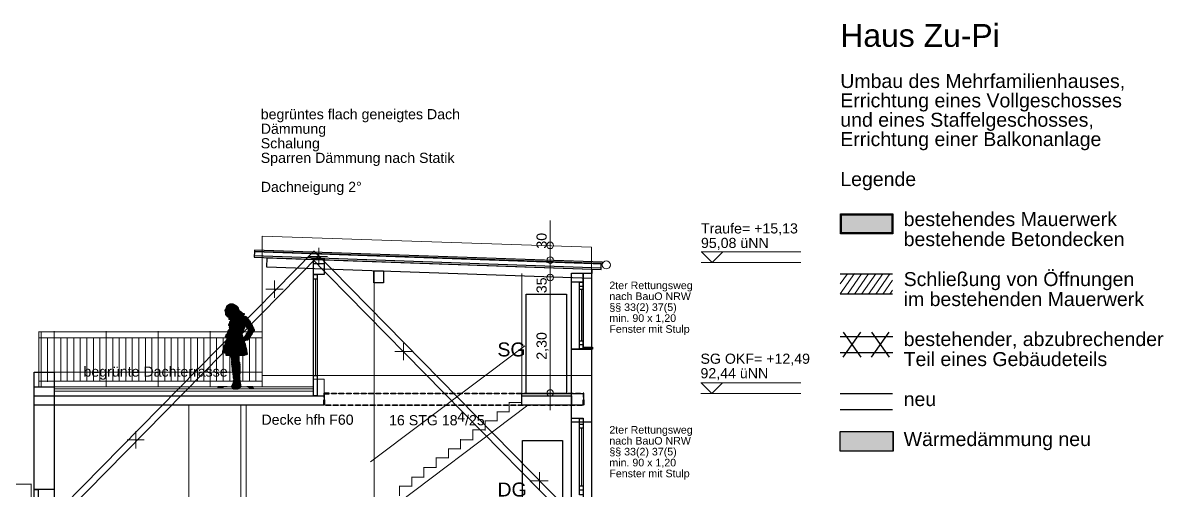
# Model space of a CAD drawing. Header units: millimetres. Extents: x 7 to 41668, y 3977 to 28530.
# Drawn here: x 18826 to 41668, y 19163 to 28530 of the extents above; entities that cross this region are included whole.
import ezdxf

# ---------------------------------------------------------------- set-up
doc = ezdxf.new("R2010")
doc.units = ezdxf.units.MM
doc.header["$LTSCALE"] = 50
for name, color, linetype in [('00_Wand_Bestand', 7, 'Continuous'), ('05_Linien_stark', 7, 'Continuous'), ('06_Linien_fein', 3, 'Continuous'), ('07_Bemassung', 6, 'Continuous'), ('10_Text', 7, 'Continuous'), ('12_Plankopf', 140, 'Continuous')]:
    doc.layers.add(name, color=color, linetype=linetype)
doc.styles.add('PLAN', font='arial.ttf')

msp = doc.modelspace()

# ---------------------------------------------------------------- hatches: boundary and pattern name
at = {"layer": '00_Wand_Bestand'}
for points in [[(22914, 22856), (23109, 22856), (23109, 22850), (22914, 22850)], [(22914, 22850), (23115, 22850), (23115, 22845), (22914, 22845)], [(22914, 22845), (23120, 22845), (23120, 22839), (22914, 22839)], [(22925, 22862), (23098, 22862), (23098, 22856), (22925, 22856)], [(22931, 22867), (23093, 22867), (23093, 22862), (22931, 22862)], [(22936, 22873), (23081, 22873), (23081, 22867), (22936, 22867)], [(22942, 22878), (23076, 22878), (23076, 22873), (22942, 22873)], [(22953, 22884), (23059, 22884), (23059, 22878), (22953, 22878)], [(22959, 22890), (23053, 22890), (23053, 22884), (22959, 22884)], [(22970, 22895), (23042, 22895), (23042, 22889), (22970, 22889)], [(22880, 22772), (23154, 22772), (23154, 22766), (22880, 22766)], [(22880, 22766), (23160, 22766), (23160, 22761), (22880, 22761)], [(22886, 22789), (23148, 22789), (23148, 22783), (22886, 22783)], [(22886, 22783), (23148, 22783), (23148, 22778), (22886, 22778)], [(22886, 22778), (23154, 22778), (23154, 22772), (22886, 22772)], [(22886, 22761), (23165, 22761), (23165, 22755), (22886, 22755)], [(22886, 22755), (23171, 22755), (23171, 22750), (22886, 22750)], [(22886, 22750), (23182, 22750), (23182, 22744), (22886, 22744)], [(22886, 22744), (23193, 22744), (23193, 22739), (22886, 22739)], [(22886, 22739), (23199, 22739), (23199, 22733), (22886, 22733)], [(22892, 22800), (23143, 22800), (23143, 22794), (22892, 22794)], [(22892, 22794), (23143, 22794), (23143, 22789), (22892, 22789)], [(22892, 22733), (23204, 22733), (23204, 22727), (22892, 22727)], [(22892, 22727), (23210, 22727), (23210, 22722), (22892, 22722)], [(22892, 22722), (23215, 22722), (23215, 22716), (22892, 22716)], [(22892, 22716), (23221, 22716), (23221, 22711), (22892, 22711)], [(22892, 22711), (23226, 22711), (23226, 22705), (22892, 22705)], [(22892, 22699), (23260, 22699), (23260, 22694), (22892, 22694)], [(22892, 22694), (23260, 22694), (23260, 22688), (22892, 22688)], [(22892, 22688), (23260, 22688), (23260, 22683), (22892, 22683)], [(22892, 22683), (23254, 22683), (23254, 22677), (22892, 22677)], [(22897, 22806), (23137, 22806), (23137, 22800), (22897, 22800)], [(22897, 22677), (23232, 22677), (23232, 22671), (22897, 22671)], [(22903, 22817), (23137, 22817), (23137, 22811), (22903, 22811)], [(22903, 22811), (23137, 22811), (23137, 22806), (22903, 22806)], [(22903, 22671), (23221, 22671), (23221, 22666), (22903, 22666)], [(22903, 22666), (23226, 22666), (23226, 22660), (22903, 22660)], [(22908, 22834), (23126, 22834), (23126, 22828), (22908, 22828)], [(22908, 22828), (23132, 22828), (23132, 22822), (22908, 22822)], [(22908, 22822), (23132, 22822), (23132, 22817), (22908, 22817)], [(22908, 22660), (23243, 22660), (23243, 22655), (22908, 22655)], [(22914, 22839), (23126, 22839), (23126, 22834), (22914, 22834)], [(22914, 22655), (23260, 22655), (23260, 22649), (22914, 22649)], [(22919, 22649), (23282, 22649), (23282, 22643), (22919, 22643)], [(22931, 22643), (23299, 22643), (23299, 22638), (22931, 22638)], [(22936, 22638), (23310, 22638), (23310, 22632), (22936, 22632)], [(22947, 22632), (23316, 22632), (23316, 22627), (22947, 22627)], [(22959, 22627), (23321, 22627), (23321, 22621), (22959, 22621)], [(22964, 22621), (23327, 22621), (23327, 22616), (22964, 22616)], [(22964, 22616), (23333, 22616), (23333, 22610), (22964, 22610)], [(22953, 22599), (23333, 22599), (23333, 22593), (22953, 22593)], [(22953, 22593), (23338, 22593), (23338, 22588), (22953, 22588)], [(22953, 22487), (23411, 22487), (23411, 22481), (22953, 22481)], [(22953, 22481), (23411, 22481), (23411, 22476), (22953, 22476)], [(22953, 22476), (23416, 22476), (23416, 22470), (22953, 22470)], [(22953, 22470), (23422, 22470), (23422, 22465), (22953, 22465)], [(22959, 22604), (23333, 22604), (23333, 22599), (22959, 22599)], [(22959, 22498), (23405, 22498), (23405, 22493), (22959, 22493)], [(22959, 22492), (23405, 22492), (23405, 22487), (22959, 22487)], [(22959, 22465), (23422, 22465), (23422, 22459), (22959, 22459)], [(22964, 22610), (23333, 22610), (23333, 22604), (22964, 22604)], [(22964, 22509), (23394, 22509), (23394, 22504), (22964, 22504)], [(22964, 22504), (23400, 22504), (23400, 22498), (22964, 22498)], [(22964, 22459), (23422, 22459), (23422, 22453), (22964, 22453)], [(22970, 22520), (23388, 22520), (23388, 22515), (22970, 22515)], [(22970, 22515), (23388, 22515), (23388, 22509), (22970, 22509)], [(22975, 22537), (23377, 22537), (23377, 22532), (22975, 22532)], [(22975, 22532), (23383, 22532), (23383, 22526), (22975, 22526)], [(22975, 22526), (23383, 22526), (23383, 22520), (22975, 22520)], [(22981, 22548), (23372, 22548), (23372, 22543), (22981, 22543)], [(22981, 22543), (23377, 22543), (23377, 22537), (22981, 22537)], [(22986, 22560), (23366, 22560), (23366, 22554), (22986, 22554)], [(22986, 22554), (23372, 22554), (23372, 22548), (22986, 22548)], [(22992, 22571), (23355, 22571), (23355, 22565), (22992, 22565)], [(22992, 22565), (23361, 22565), (23361, 22560), (22992, 22560)], [(22998, 22582), (23349, 22582), (23349, 22576), (22998, 22576)], [(22998, 22576), (23349, 22576), (23349, 22571), (22998, 22571)], [(22903, 22163), (23277, 22163), (23277, 22157), (22903, 22157)], [(22903, 22157), (23260, 22157), (23260, 22151), (22903, 22151)], [(22908, 22168), (23288, 22168), (23288, 22163), (22908, 22163)], [(22914, 22185), (23333, 22185), (23333, 22179), (22914, 22179)], [(22919, 22207), (23349, 22207), (23349, 22202), (22919, 22202)], [(22919, 22202), (23344, 22202), (23344, 22196), (22919, 22196)], [(22919, 22196), (23344, 22196), (23344, 22190), (22919, 22190)], [(22919, 22191), (23338, 22191), (23338, 22185), (22919, 22185)], [(22931, 22314), (23182, 22314), (23182, 22308), (22931, 22308)], [(22931, 22308), (23182, 22308), (23182, 22302), (22931, 22302)], [(23187, 22314), (23215, 22314), (23215, 22308), (23187, 22308)], [(23187, 22308), (23215, 22308), (23215, 22302), (23187, 22302)], [(23316, 22308), (23422, 22308), (23422, 22302), (23316, 22302)], [(23321, 22314), (23422, 22314), (23422, 22308), (23321, 22308)], [(22830, 21939), (23316, 21939), (23316, 21933), (22830, 21933)], [(22830, 21933), (23316, 21933), (23316, 21928), (22830, 21928)], [(22836, 21956), (23310, 21956), (23310, 21950), (22836, 21950)], [(22836, 21950), (23310, 21950), (23310, 21944), (22836, 21944)], [(22836, 21944), (23310, 21944), (23310, 21939), (22836, 21939)], [(22841, 21978), (23305, 21978), (23305, 21972), (22841, 21972)], [(22841, 21972), (23305, 21972), (23305, 21967), (22841, 21967)], [(22841, 21967), (23305, 21967), (23305, 21961), (22841, 21961)], [(22841, 21961), (23305, 21961), (23305, 21956), (22841, 21956)], [(22847, 22000), (23299, 22000), (23299, 21995), (22847, 21995)], [(22847, 21995), (23299, 21995), (23299, 21989), (22847, 21989)], [(22847, 21989), (23299, 21989), (23299, 21984), (22847, 21984)], [(22847, 21984), (23305, 21984), (23305, 21978), (22847, 21978)], [(22852, 22017), (23294, 22017), (23294, 22012), (22852, 22012)], [(22852, 22012), (23299, 22012), (23299, 22006), (22852, 22006)], [(22852, 22006), (23299, 22006), (23299, 22000), (22852, 22000)], [(22858, 22028), (23294, 22028), (23294, 22023), (22858, 22023)], [(22858, 22023), (23294, 22023), (23294, 22017), (22858, 22017)], [(22864, 22045), (23288, 22045), (23288, 22040), (22864, 22040)], [(22864, 22040), (23288, 22040), (23288, 22034), (22864, 22034)], [(22864, 22034), (23288, 22034), (23288, 22028), (22864, 22028)], [(22869, 22062), (23288, 22062), (23288, 22056), (22869, 22056)], [(22869, 22056), (23288, 22056), (23288, 22051), (22869, 22051)], [(22869, 22051), (23288, 22051), (23288, 22045), (22869, 22045)], [(22875, 22073), (23277, 22073), (23277, 22067), (22875, 22067)], [(22875, 22067), (23282, 22067), (23282, 22062), (22875, 22062)], [(22880, 22090), (23277, 22090), (23277, 22084), (22880, 22084)], [(22880, 22084), (23277, 22084), (23277, 22079), (22880, 22079)], [(22880, 22079), (23277, 22079), (23277, 22073), (22880, 22073)], [(22886, 22112), (23271, 22112), (23271, 22107), (22886, 22107)], [(22886, 22107), (23271, 22107), (23271, 22101), (22886, 22101)], [(22886, 22101), (23271, 22101), (23271, 22095), (22886, 22095)], [(22886, 22095), (23277, 22095), (23277, 22090), (22886, 22090)], [(22892, 22123), (23266, 22123), (23266, 22118), (22892, 22118)], [(22892, 22118), (23266, 22118), (23266, 22112), (22892, 22112)], [(22897, 22135), (23260, 22135), (23260, 22129), (22897, 22129)], [(22897, 22129), (23260, 22129), (23260, 22123), (22897, 22123)], [(22903, 22151), (23254, 22151), (23254, 22146), (22903, 22146)], [(22903, 22140), (23260, 22140), (23260, 22135), (22903, 22135)], [(22830, 21928), (23316, 21928), (23316, 21922), (22830, 21922)], [(22836, 21922), (23316, 21922), (23316, 21916), (22836, 21916)], [(22864, 21916), (23316, 21916), (23316, 21911), (22864, 21911)], [(22886, 21911), (23316, 21911), (23316, 21905), (22886, 21905)], [(22897, 21905), (23321, 21905), (23321, 21900), (22897, 21900)], [(22897, 21900), (23321, 21900), (23321, 21894), (22897, 21894)], [(22897, 21894), (23321, 21894), (23321, 21889), (22897, 21889)], [(22897, 21889), (23321, 21889), (23321, 21883), (22897, 21883)], [(22897, 21883), (23305, 21883), (23305, 21877), (22897, 21877)], [(22897, 21877), (23277, 21877), (23277, 21872), (22897, 21872)], [(22897, 21872), (23266, 21872), (23266, 21866), (22897, 21866)], [(22897, 21866), (23260, 21866), (23260, 21861), (22897, 21861)], [(22735, 21240), (22852, 21240), (22852, 21234), (22735, 21234)], [(22735, 21229), (22841, 21229), (22841, 21223), (22735, 21223)], [(22858, 21240), (22919, 21240), (22919, 21234), (22858, 21234)], [(23316, 21240), (23433, 21240), (23433, 21234), (23316, 21234)], [(23349, 21229), (23427, 21229), (23427, 21223), (23349, 21223)], [(23433, 21229), (23439, 21229), (23439, 21223), (23433, 21223)]]:
    msp.add_hatch(color=7, dxfattribs=at).paths.add_polyline_path(points)
at = {"layer": '07_Bemassung'}
for points in [[(23372, 21206), (23439, 21206), (23439, 21201), (23372, 21201)], [(23411, 21201), (23416, 21201), (23416, 21195), (23411, 21195)]]:
    msp.add_hatch(color=7, dxfattribs=at).paths.add_polyline_path(points)
at = {"layer": '12_Plankopf'}
for points in [[(35202, 24703), (36255, 24703), (36255, 24303), (35202, 24303)], [(35196, 20343), (36258, 20343), (36258, 19943), (35196, 19943)]]:
    msp.add_hatch(color=7, dxfattribs=at).paths.add_polyline_path(points)

# ---------------------------------------------------------------- linework, layer by layer
at = {"layer": '00_Wand_Bestand'}
for points in [[(22914, 22856), (23109, 22856), (23109, 22850), (22914, 22850)], [(22914, 22850), (23115, 22850), (23115, 22845), (22914, 22845)], [(22914, 22845), (23120, 22845), (23120, 22839), (22914, 22839)], [(22925, 22862), (23098, 22862), (23098, 22856), (22925, 22856)], [(22931, 22867), (23093, 22867), (23093, 22862), (22931, 22862)], [(22936, 22873), (23081, 22873), (23081, 22867), (22936, 22867)], [(22942, 22878), (23076, 22878), (23076, 22873), (22942, 22873)], [(22953, 22884), (23059, 22884), (23059, 22878), (22953, 22878)], [(22959, 22890), (23053, 22890), (23053, 22884), (22959, 22884)], [(22970, 22895), (23042, 22895), (23042, 22889), (22970, 22889)], [(22880, 22772), (23154, 22772), (23154, 22766), (22880, 22766)], [(22880, 22766), (23160, 22766), (23160, 22761), (22880, 22761)], [(22886, 22789), (23148, 22789), (23148, 22783), (22886, 22783)], [(22886, 22783), (23148, 22783), (23148, 22778), (22886, 22778)], [(22886, 22778), (23154, 22778), (23154, 22772), (22886, 22772)], [(22886, 22761), (23165, 22761), (23165, 22755), (22886, 22755)], [(22886, 22755), (23171, 22755), (23171, 22750), (22886, 22750)], [(22886, 22750), (23182, 22750), (23182, 22744), (22886, 22744)], [(22886, 22744), (23193, 22744), (23193, 22739), (22886, 22739)], [(22886, 22739), (23199, 22739), (23199, 22733), (22886, 22733)], [(22892, 22800), (23143, 22800), (23143, 22794), (22892, 22794)], [(22892, 22794), (23143, 22794), (23143, 22789), (22892, 22789)], [(22892, 22733), (23204, 22733), (23204, 22727), (22892, 22727)], [(22892, 22727), (23210, 22727), (23210, 22722), (22892, 22722)], [(22892, 22722), (23215, 22722), (23215, 22716), (22892, 22716)], [(22892, 22716), (23221, 22716), (23221, 22711), (22892, 22711)], [(22892, 22711), (23226, 22711), (23226, 22705), (22892, 22705)], [(22892, 22699), (23260, 22699), (23260, 22694), (22892, 22694)], [(22892, 22694), (23260, 22694), (23260, 22688), (22892, 22688)], [(22892, 22688), (23260, 22688), (23260, 22683), (22892, 22683)], [(22892, 22683), (23254, 22683), (23254, 22677), (22892, 22677)], [(22897, 22806), (23137, 22806), (23137, 22800), (22897, 22800)], [(22897, 22677), (23232, 22677), (23232, 22671), (22897, 22671)], [(22903, 22817), (23137, 22817), (23137, 22811), (22903, 22811)], [(22903, 22811), (23137, 22811), (23137, 22806), (22903, 22806)], [(22903, 22671), (23221, 22671), (23221, 22666), (22903, 22666)], [(22903, 22666), (23226, 22666), (23226, 22660), (22903, 22660)], [(22908, 22834), (23126, 22834), (23126, 22828), (22908, 22828)], [(22908, 22828), (23132, 22828), (23132, 22822), (22908, 22822)], [(22908, 22822), (23132, 22822), (23132, 22817), (22908, 22817)], [(22908, 22660), (23243, 22660), (23243, 22655), (22908, 22655)], [(22914, 22839), (23126, 22839), (23126, 22834), (22914, 22834)], [(22914, 22655), (23260, 22655), (23260, 22649), (22914, 22649)], [(22919, 22649), (23282, 22649), (23282, 22643), (22919, 22643)], [(22931, 22643), (23299, 22643), (23299, 22638), (22931, 22638)], [(22936, 22638), (23310, 22638), (23310, 22632), (22936, 22632)], [(22947, 22632), (23316, 22632), (23316, 22627), (22947, 22627)], [(22959, 22627), (23321, 22627), (23321, 22621), (22959, 22621)], [(22964, 22621), (23327, 22621), (23327, 22616), (22964, 22616)], [(22964, 22616), (23333, 22616), (23333, 22610), (22964, 22610)], [(22953, 22599), (23333, 22599), (23333, 22593), (22953, 22593)], [(22953, 22593), (23338, 22593), (23338, 22588), (22953, 22588)], [(22953, 22487), (23411, 22487), (23411, 22481), (22953, 22481)], [(22953, 22481), (23411, 22481), (23411, 22476), (22953, 22476)], [(22953, 22476), (23416, 22476), (23416, 22470), (22953, 22470)], [(22953, 22470), (23422, 22470), (23422, 22465), (22953, 22465)], [(22959, 22604), (23333, 22604), (23333, 22599), (22959, 22599)], [(22959, 22498), (23405, 22498), (23405, 22493), (22959, 22493)], [(22959, 22492), (23405, 22492), (23405, 22487), (22959, 22487)], [(22959, 22465), (23422, 22465), (23422, 22459), (22959, 22459)], [(22964, 22610), (23333, 22610), (23333, 22604), (22964, 22604)], [(22964, 22509), (23394, 22509), (23394, 22504), (22964, 22504)], [(22964, 22504), (23400, 22504), (23400, 22498), (22964, 22498)], [(22964, 22459), (23422, 22459), (23422, 22453), (22964, 22453)], [(22970, 22520), (23388, 22520), (23388, 22515), (22970, 22515)], [(22970, 22515), (23388, 22515), (23388, 22509), (22970, 22509)], [(22975, 22537), (23377, 22537), (23377, 22532), (22975, 22532)], [(22975, 22532), (23383, 22532), (23383, 22526), (22975, 22526)], [(22975, 22526), (23383, 22526), (23383, 22520), (22975, 22520)], [(22981, 22548), (23372, 22548), (23372, 22543), (22981, 22543)], [(22981, 22543), (23377, 22543), (23377, 22537), (22981, 22537)], [(22986, 22560), (23366, 22560), (23366, 22554), (22986, 22554)], [(22986, 22554), (23372, 22554), (23372, 22548), (22986, 22548)], [(22992, 22571), (23355, 22571), (23355, 22565), (22992, 22565)], [(22992, 22565), (23361, 22565), (23361, 22560), (22992, 22560)], [(22998, 22582), (23349, 22582), (23349, 22576), (22998, 22576)], [(22998, 22576), (23349, 22576), (23349, 22571), (22998, 22571)], [(22903, 22163), (23277, 22163), (23277, 22157), (22903, 22157)], [(22903, 22157), (23260, 22157), (23260, 22151), (22903, 22151)], [(22908, 22168), (23288, 22168), (23288, 22163), (22908, 22163)], [(22914, 22185), (23333, 22185), (23333, 22179), (22914, 22179)], [(22919, 22207), (23349, 22207), (23349, 22202), (22919, 22202)], [(22919, 22202), (23344, 22202), (23344, 22196), (22919, 22196)], [(22919, 22196), (23344, 22196), (23344, 22190), (22919, 22190)], [(22919, 22191), (23338, 22191), (23338, 22185), (22919, 22185)], [(22931, 22314), (23182, 22314), (23182, 22308), (22931, 22308)], [(22931, 22308), (23182, 22308), (23182, 22302), (22931, 22302)], [(23187, 22314), (23215, 22314), (23215, 22308), (23187, 22308)], [(23187, 22308), (23215, 22308), (23215, 22302), (23187, 22302)], [(23316, 22308), (23422, 22308), (23422, 22302), (23316, 22302)], [(23321, 22314), (23422, 22314), (23422, 22308), (23321, 22308)], [(22830, 21939), (23316, 21939), (23316, 21933), (22830, 21933)], [(22830, 21933), (23316, 21933), (23316, 21928), (22830, 21928)], [(22836, 21956), (23310, 21956), (23310, 21950), (22836, 21950)], [(22836, 21950), (23310, 21950), (23310, 21944), (22836, 21944)], [(22836, 21944), (23310, 21944), (23310, 21939), (22836, 21939)], [(22841, 21978), (23305, 21978), (23305, 21972), (22841, 21972)], [(22841, 21972), (23305, 21972), (23305, 21967), (22841, 21967)], [(22841, 21967), (23305, 21967), (23305, 21961), (22841, 21961)], [(22841, 21961), (23305, 21961), (23305, 21956), (22841, 21956)], [(22847, 22000), (23299, 22000), (23299, 21995), (22847, 21995)], [(22847, 21995), (23299, 21995), (23299, 21989), (22847, 21989)], [(22847, 21989), (23299, 21989), (23299, 21984), (22847, 21984)], [(22847, 21984), (23305, 21984), (23305, 21978), (22847, 21978)], [(22852, 22017), (23294, 22017), (23294, 22012), (22852, 22012)], [(22852, 22012), (23299, 22012), (23299, 22006), (22852, 22006)], [(22852, 22006), (23299, 22006), (23299, 22000), (22852, 22000)], [(22858, 22028), (23294, 22028), (23294, 22023), (22858, 22023)], [(22858, 22023), (23294, 22023), (23294, 22017), (22858, 22017)], [(22864, 22045), (23288, 22045), (23288, 22040), (22864, 22040)], [(22864, 22040), (23288, 22040), (23288, 22034), (22864, 22034)], [(22864, 22034), (23288, 22034), (23288, 22028), (22864, 22028)], [(22869, 22062), (23288, 22062), (23288, 22056), (22869, 22056)], [(22869, 22056), (23288, 22056), (23288, 22051), (22869, 22051)], [(22869, 22051), (23288, 22051), (23288, 22045), (22869, 22045)], [(22875, 22073), (23277, 22073), (23277, 22067), (22875, 22067)], [(22875, 22067), (23282, 22067), (23282, 22062), (22875, 22062)], [(22880, 22090), (23277, 22090), (23277, 22084), (22880, 22084)], [(22880, 22084), (23277, 22084), (23277, 22079), (22880, 22079)], [(22880, 22079), (23277, 22079), (23277, 22073), (22880, 22073)], [(22886, 22112), (23271, 22112), (23271, 22107), (22886, 22107)], [(22886, 22107), (23271, 22107), (23271, 22101), (22886, 22101)], [(22886, 22101), (23271, 22101), (23271, 22095), (22886, 22095)], [(22886, 22095), (23277, 22095), (23277, 22090), (22886, 22090)], [(22892, 22123), (23266, 22123), (23266, 22118), (22892, 22118)], [(22892, 22118), (23266, 22118), (23266, 22112), (22892, 22112)], [(22897, 22135), (23260, 22135), (23260, 22129), (22897, 22129)], [(22897, 22129), (23260, 22129), (23260, 22123), (22897, 22123)], [(22903, 22151), (23254, 22151), (23254, 22146), (22903, 22146)], [(22903, 22140), (23260, 22140), (23260, 22135), (22903, 22135)], [(22830, 21928), (23316, 21928), (23316, 21922), (22830, 21922)], [(22836, 21922), (23316, 21922), (23316, 21916), (22836, 21916)], [(22864, 21916), (23316, 21916), (23316, 21911), (22864, 21911)], [(22886, 21911), (23316, 21911), (23316, 21905), (22886, 21905)], [(22897, 21905), (23321, 21905), (23321, 21900), (22897, 21900)], [(22897, 21900), (23321, 21900), (23321, 21894), (22897, 21894)], [(22897, 21894), (23321, 21894), (23321, 21889), (22897, 21889)], [(22897, 21889), (23321, 21889), (23321, 21883), (22897, 21883)], [(22897, 21883), (23305, 21883), (23305, 21877), (22897, 21877)], [(22897, 21877), (23277, 21877), (23277, 21872), (22897, 21872)], [(22897, 21872), (23266, 21872), (23266, 21866), (22897, 21866)], [(22897, 21866), (23260, 21866), (23260, 21861), (22897, 21861)], [(22735, 21240), (22852, 21240), (22852, 21234), (22735, 21234)], [(22735, 21229), (22841, 21229), (22841, 21223), (22735, 21223)], [(22858, 21240), (22919, 21240), (22919, 21234), (22858, 21234)], [(23316, 21240), (23433, 21240), (23433, 21234), (23316, 21234)], [(23349, 21229), (23427, 21229), (23427, 21223), (23349, 21223)], [(23433, 21229), (23439, 21229), (23439, 21223), (23433, 21223)]]:
    msp.add_lwpolyline(points, close=True, dxfattribs=at)
at = {"layer": '05_Linien_stark', "lineweight": 15}
for p, q in [((32413, 23938), (34412, 23938)), ((32632, 23726), (32418, 23939)), ((32632, 23727), (32840, 23936)), ((32413, 23726), (34411, 23726)), ((19143, 22217), (21543, 22217)), ((19148, 22340), (21543, 22340)), ((19150, 22342), (19150, 21231)), ((19192, 22343), (19192, 21232)), ((19322, 22218), (19322, 21337)), ((19457, 22348), (19457, 21236)), ((19587, 22222), (19587, 21341)), ((19717, 22223), (19717, 21342)), ((19851, 22222), (19851, 21340)), ((19978, 22222), (19978, 21340)), ((20109, 22221), (20109, 21340)), ((20243, 22220), (20243, 21339)), ((20370, 22220), (20370, 21339)), ((20499, 22347), (20499, 21237)), ((20627, 22222), (20627, 21341)), ((20757, 22223), (20757, 21342)), ((20891, 22222), (20891, 21341)), ((21018, 22222), (21018, 21340)), ((21149, 22222), (21149, 21340)), ((21282, 22220), (21282, 21339)), ((21410, 22220), (21410, 21339)), ((21531, 22340), (23625, 22340)), ((21538, 22348), (21538, 21238)), ((21539, 22348), (21539, 21236)), ((21540, 22216), (23624, 22216)), ((21669, 22222), (21669, 21341)), ((21799, 22223), (21799, 21342)), ((21933, 22222), (21933, 21340)), ((22060, 22222), (22060, 21340)), ((22190, 22221), (22190, 21340)), ((22324, 22220), (22324, 21339)), ((22452, 22220), (22452, 21339)), ((22580, 22347), (22580, 21237)), ((22709, 22222), (22709, 21341)), ((22839, 22223), (22839, 21342)), ((22973, 22222), (22973, 21341)), ((23100, 22222), (23100, 21340)), ((23230, 22221), (23230, 21340)), ((23364, 22220), (23364, 21339)), ((23492, 22220), (23492, 21339)), ((23620, 22348), (23620, 21238)), ((19150, 21345), (21539, 21345)), ((21532, 21345), (23621, 21345)), ((32410, 21312), (34408, 21312)), ((32628, 21100), (32415, 21313)), ((32628, 21101), (32837, 21310)), ((19045, 21234), (24646, 21234)), ((19455, 21192), (24650, 21192)), ((19457, 21148), (24654, 21148)), ((32409, 21100), (34408, 21100)), ((28822, 20923), (28564, 20923)), ((28571, 20928), (28571, 20733)), ((28085, 20561), (28085, 20363)), ((28578, 20736), (28320, 20736)), ((28326, 20743), (28326, 20548)), ((28091, 20370), (27833, 20370)), ((28090, 20370), (27833, 20370)), ((27839, 20378), (27839, 20182)), ((27839, 20378), (27839, 20182)), ((28325, 20553), (28085, 20553)), ((27845, 20176), (27588, 20176)), ((27593, 20183), (27593, 19988)), ((27353, 20001), (27353, 19803)), ((27593, 19993), (27353, 19993)), ((27358, 19810), (27100, 19810)), ((27106, 19817), (27106, 19622)), ((26868, 19425), (26610, 19425)), ((26616, 19433), (26616, 19237)), ((27113, 19620), (26856, 19620)), ((26861, 19627), (26861, 19432)), ((16824, 19282), (19000, 19282)), ((18991, 19286), (18991, 18277)), ((26622, 19241), (26365, 19241)), ((26371, 19249), (26371, 19053))]:
    msp.add_line(p, q, dxfattribs=at)
at = {"layer": '05_Linien_stark', "lineweight": 20}
for points in [[(23623, 21460), (23623, 24254), (30220, 24036), (30220, 21460)], [(24649, 21386), (24864, 21386), (24864, 21051), (24649, 21051)], [(23190, 20867), (23302, 20867), (23302, 17688), (23190, 17688)]]:
    msp.add_lwpolyline(points, close=True, dxfattribs=at)
at = {"layer": '05_Linien_stark', "lineweight": 25}
for points in [[(24657, 23951), (24750, 23859), (18961, 17969), (18868, 18060)], [(30408, 23587), (30412, 23703), (23464, 23946), (23460, 23830)], [(30408, 23587), (30409, 23614), (23461, 23857), (23460, 23830)], [(30436, 23702), (30437, 23731), (23465, 23975), (23464, 23946)], [(30222, 23594), (30216, 23408), (23714, 23635), (23721, 23821)], [(24659, 23952), (24564, 23858), (30335, 17985), (30431, 18078)], [(24649, 23805), (24864, 23805), (24864, 23484), (24649, 23484)], [(24649, 23705), (24864, 23705), (24864, 23484), (24649, 23484)], [(25860, 23561), (26048, 23561), (26048, 23318), (25860, 23318)], [(24650, 23484), (24724, 23484), (24724, 21054), (24650, 21054)], [(24651, 23400), (24724, 23400), (24724, 21455), (24651, 21455)], [(29816, 23514), (30052, 23514), (30052, 23329), (29816, 23329)], [(29816, 23514), (30052, 23514), (30052, 21992), (29816, 21992)], [(29979, 23331), (30053, 23331), (30053, 21993), (29979, 21993)], [(30052, 23511), (30220, 23511), (30220, 21993), (30052, 21993)], [(28910, 23090), (29714, 23090), (29714, 21104), (28910, 21104)], [(29979, 23255), (30053, 23255), (30053, 22079), (29979, 22079)], [(29979, 23191), (30052, 23191), (30052, 22148), (29979, 22148)], [(29815, 21992), (30219, 21992), (30219, 18079), (29815, 18079)], [(30053, 22031), (30240, 22031), (30240, 21992), (30053, 21992)], [(19051, 21234), (19455, 21234), (19455, 19180), (19051, 19180)], [(19051, 21053), (24865, 21053), (24865, 20867), (19051, 20867)], [(29816, 20607), (30052, 20607), (30052, 18172), (29816, 18172)], [(29979, 20601), (30052, 20601), (30052, 19071), (29979, 19071)], [(29815, 20533), (30219, 20533), (30219, 18088), (29815, 18088)], [(29979, 20486), (30052, 20486), (30052, 19167), (29979, 19167)], [(29979, 20415), (30052, 20415), (30052, 19244), (29979, 19244)], [(28834, 20157), (29637, 20157), (29637, 18170), (28834, 18170)]]:
    msp.add_lwpolyline(points, close=True, dxfattribs=at)
at = {"layer": '05_Linien_stark', "lineweight": 211}
for points in [[(22998, 21861), (23137, 21861), (23137, 21855), (22998, 21855)], [(23014, 21855), (23137, 21855), (23137, 21849), (23014, 21849)], [(23014, 21849), (23137, 21849), (23137, 21844), (23014, 21844)], [(23014, 21844), (23137, 21844), (23137, 21838), (23014, 21838)], [(23017, 21838), (23137, 21838), (23137, 21833), (23017, 21833)], [(23017, 21833), (23137, 21833), (23137, 21827), (23017, 21827)], [(23020, 21827), (23137, 21827), (23137, 21821), (23020, 21821)], [(23020, 21821), (23140, 21821), (23140, 21816), (23020, 21816)], [(23020, 21816), (23140, 21816), (23140, 21810), (23020, 21810)], [(23023, 21810), (23140, 21810), (23140, 21805), (23023, 21805)], [(23023, 21805), (23137, 21805), (23137, 21799), (23023, 21799)], [(23023, 21754), (23140, 21754), (23140, 21749), (23023, 21749)], [(23023, 21749), (23137, 21749), (23137, 21743), (23023, 21743)], [(23023, 21743), (23140, 21743), (23140, 21738), (23023, 21738)], [(23026, 21799), (23137, 21799), (23137, 21793), (23026, 21793)], [(23026, 21793), (23140, 21793), (23140, 21788), (23026, 21788)], [(23026, 21788), (23140, 21788), (23140, 21782), (23026, 21782)], [(23026, 21782), (23143, 21782), (23143, 21777), (23026, 21777)], [(23026, 21738), (23137, 21738), (23137, 21732), (23026, 21732)], [(23026, 21732), (23146, 21732), (23146, 21726), (23026, 21726)], [(23026, 21726), (23151, 21726), (23151, 21721), (23026, 21721)], [(23028, 21777), (23143, 21777), (23143, 21771), (23028, 21771)], [(23028, 21771), (23143, 21771), (23143, 21766), (23028, 21766)], [(23028, 21721), (23151, 21721), (23151, 21715), (23028, 21715)], [(23031, 21766), (23143, 21766), (23143, 21760), (23031, 21760)], [(23031, 21760), (23143, 21760), (23143, 21754), (23031, 21754)], [(23031, 21715), (23151, 21715), (23151, 21710), (23031, 21710)], [(23034, 21710), (23151, 21710), (23151, 21704), (23034, 21704)], [(23037, 21704), (23151, 21704), (23151, 21698), (23037, 21698)], [(23028, 21693), (23154, 21693), (23154, 21687), (23028, 21687)], [(23028, 21682), (23157, 21682), (23157, 21676), (23028, 21676)], [(23031, 21698), (23154, 21698), (23154, 21693), (23031, 21693)], [(23031, 21687), (23157, 21687), (23157, 21682), (23031, 21682)], [(23031, 21670), (23154, 21670), (23154, 21665), (23031, 21665)], [(23034, 21676), (23157, 21676), (23157, 21670), (23034, 21670)], [(23034, 21665), (23154, 21665), (23154, 21659), (23034, 21659)], [(23034, 21659), (23154, 21659), (23154, 21654), (23034, 21654)], [(23034, 21654), (23157, 21654), (23157, 21648), (23034, 21648)], [(23034, 21648), (23157, 21648), (23157, 21642), (23034, 21642)], [(23034, 21643), (23160, 21643), (23160, 21637), (23034, 21637)], [(23034, 21637), (23160, 21637), (23160, 21631), (23034, 21631)], [(23037, 21631), (23157, 21631), (23157, 21626), (23037, 21626)], [(23037, 21626), (23157, 21626), (23157, 21620), (23037, 21620)], [(23037, 21620), (23160, 21620), (23160, 21615), (23037, 21615)], [(23037, 21615), (23160, 21615), (23160, 21609), (23037, 21609)], [(23037, 21609), (23160, 21609), (23160, 21603), (23037, 21603)], [(23037, 21598), (23157, 21598), (23157, 21592), (23037, 21592)], [(23039, 21592), (23157, 21592), (23157, 21587), (23039, 21587)], [(23040, 21603), (23157, 21603), (23157, 21598), (23040, 21598)], [(23042, 21587), (23157, 21587), (23157, 21581), (23042, 21581)], [(23042, 21575), (23157, 21575), (23157, 21570), (23042, 21570)], [(23042, 21570), (23157, 21570), (23157, 21564), (23042, 21564)], [(23042, 21564), (23157, 21564), (23157, 21559), (23042, 21559)], [(23042, 21559), (23160, 21559), (23160, 21553), (23042, 21553)], [(23045, 21581), (23157, 21581), (23157, 21575), (23045, 21575)], [(23045, 21553), (23160, 21553), (23160, 21547), (23045, 21547)], [(23045, 21547), (23160, 21547), (23160, 21542), (23045, 21542)], [(23048, 21542), (23157, 21542), (23157, 21536), (23048, 21536)], [(23048, 21536), (23157, 21536), (23157, 21531), (23048, 21531)], [(23051, 21531), (23157, 21531), (23157, 21525), (23051, 21525)], [(23051, 21525), (23160, 21525), (23160, 21519), (23051, 21519)], [(23051, 21519), (23160, 21519), (23160, 21514), (23051, 21514)], [(23051, 21514), (23157, 21514), (23157, 21508), (23051, 21508)], [(23051, 21508), (23157, 21508), (23157, 21503), (23051, 21503)], [(23053, 21503), (23157, 21503), (23157, 21497), (23053, 21497)], [(23053, 21497), (23157, 21497), (23157, 21492), (23053, 21492)], [(23053, 21492), (23154, 21492), (23154, 21486), (23053, 21486)], [(23056, 21486), (23154, 21486), (23154, 21480), (23056, 21480)], [(23056, 21480), (23154, 21480), (23154, 21475), (23056, 21475)], [(23059, 21475), (23151, 21475), (23151, 21469), (23059, 21469)], [(23026, 21245), (23179, 21245), (23179, 21240), (23026, 21240)], [(23028, 21251), (23179, 21251), (23179, 21245), (23028, 21245)], [(23031, 21262), (23176, 21262), (23176, 21257), (23031, 21257)], [(23031, 21257), (23176, 21257), (23176, 21251), (23031, 21251)], [(23034, 21268), (23176, 21268), (23176, 21262), (23034, 21262)], [(23040, 21273), (23173, 21273), (23173, 21268), (23040, 21268)], [(23045, 21279), (23173, 21279), (23173, 21273), (23045, 21273)], [(23048, 21285), (23171, 21285), (23171, 21279), (23048, 21279)], [(23051, 21301), (23168, 21301), (23168, 21296), (23051, 21296)], [(23051, 21290), (23171, 21290), (23171, 21285), (23051, 21285)], [(23053, 21313), (23165, 21313), (23165, 21307), (23053, 21307)], [(23053, 21307), (23165, 21307), (23165, 21301), (23053, 21301)], [(23053, 21296), (23168, 21296), (23168, 21290), (23053, 21290)], [(23059, 21469), (23154, 21469), (23154, 21464), (23059, 21464)], [(23059, 21441), (23151, 21441), (23151, 21436), (23059, 21436)], [(23059, 21436), (23148, 21436), (23148, 21430), (23059, 21430)], [(23059, 21318), (23165, 21318), (23165, 21313), (23059, 21313)], [(23062, 21464), (23151, 21464), (23151, 21458), (23062, 21458)], [(23062, 21458), (23151, 21458), (23151, 21452), (23062, 21452)], [(23062, 21452), (23151, 21452), (23151, 21447), (23062, 21447)], [(23062, 21447), (23151, 21447), (23151, 21441), (23062, 21441)], [(23062, 21430), (23151, 21430), (23151, 21424), (23062, 21424)], [(23062, 21413), (23157, 21413), (23157, 21408), (23062, 21408)], [(23062, 21363), (23157, 21363), (23157, 21357), (23062, 21357)], [(23062, 21357), (23160, 21357), (23160, 21352), (23062, 21352)], [(23062, 21352), (23160, 21352), (23160, 21346), (23062, 21346)], [(23062, 21346), (23160, 21346), (23160, 21341), (23062, 21341)], [(23062, 21324), (23165, 21324), (23165, 21318), (23062, 21318)], [(23065, 21424), (23151, 21424), (23151, 21419), (23065, 21419)], [(23065, 21419), (23154, 21419), (23154, 21413), (23065, 21413)], [(23065, 21408), (23154, 21408), (23154, 21402), (23065, 21402)], [(23065, 21374), (23157, 21374), (23157, 21368), (23065, 21368)], [(23065, 21368), (23154, 21368), (23154, 21363), (23065, 21363)], [(23065, 21329), (23162, 21329), (23162, 21324), (23065, 21324)], [(23067, 21402), (23154, 21402), (23154, 21396), (23067, 21396)], [(23067, 21340), (23162, 21340), (23162, 21335), (23067, 21335)], [(23067, 21335), (23162, 21335), (23162, 21329), (23067, 21329)], [(23070, 21396), (23151, 21396), (23151, 21391), (23070, 21391)], [(23070, 21391), (23151, 21391), (23151, 21385), (23070, 21385)], [(23070, 21385), (23154, 21385), (23154, 21380), (23070, 21380)], [(23070, 21380), (23154, 21380), (23154, 21374), (23070, 21374)], [(23042, 21234), (23140, 21234), (23140, 21229), (23042, 21229)], [(23042, 21223), (23140, 21223), (23140, 21217), (23042, 21217)], [(23045, 21217), (23140, 21217), (23140, 21212), (23045, 21212)], [(23051, 21212), (23132, 21212), (23132, 21206), (23051, 21206)]]:
    msp.add_lwpolyline(points, close=True, dxfattribs=at)
at = {"layer": '05_Linien_stark', "lineweight": 30}
msp.add_lwpolyline([(19055, 19180), (19133, 19180), (19133, 16694), (19055, 16694)], close=True, dxfattribs=at)
at = {"layer": '06_Linien_fein', "lineweight": 5}
for p, q in [((24754, 23675), (24754, 24020)), ((24927, 23847), (24582, 23847)), ((23868, 23020), (23868, 23366)), ((24041, 23193), (23695, 23193)), ((26624, 21940), (26279, 21940)), ((26451, 21767), (26451, 22112)), ((21088, 20001), (21088, 20346)), ((21260, 20173), (20915, 20173)), ((29177, 19180), (29177, 19525)), ((29350, 19353), (29005, 19353))]:
    msp.add_line(p, q, dxfattribs=at)
at = {"layer": '06_Linien_fein', "lineweight": 13}
for p, q in [((23623, 21534), (23623, 23850)), ((25861, 18083), (25861, 23556)), ((24688, 21460), (24688, 23401)), ((28823, 21093), (28823, 23506)), ((30015, 22149), (30015, 23190)), ((19051, 21530), (23626, 21530)), ((30015, 19246), (30015, 20413))]:
    msp.add_line(p, q, dxfattribs=at)
at = {"layer": '06_Linien_fein'}
for points in [[(22892, 22705), (23232, 22705), (23232, 22699), (22892, 22699)], [(23243, 22705), (23260, 22705), (23260, 22699), (23243, 22699)], [(22959, 22386), (23249, 22386), (23249, 22381), (22959, 22381)], [(22964, 22425), (23266, 22425), (23266, 22420), (22964, 22420)], [(22964, 22420), (23260, 22420), (23260, 22414), (22964, 22414)], [(22964, 22392), (23249, 22392), (23249, 22386), (22964, 22386)], [(22970, 22453), (23271, 22453), (23271, 22448), (22970, 22448)], [(22970, 22448), (23271, 22448), (23271, 22442), (22970, 22442)], [(22970, 22431), (23266, 22431), (23266, 22425), (22970, 22425)], [(22970, 22414), (23260, 22414), (23260, 22409), (22970, 22409)], [(22970, 22409), (23260, 22409), (23260, 22403), (22970, 22403)], [(22970, 22403), (23254, 22403), (23254, 22397), (22970, 22397)], [(22970, 22397), (23254, 22397), (23254, 22392), (22970, 22392)], [(22975, 22588), (22981, 22588), (22981, 22582), (22975, 22582)], [(22975, 22442), (23266, 22442), (23266, 22437), (22975, 22437)], [(22975, 22437), (23266, 22437), (23266, 22431), (22975, 22431)], [(22998, 22588), (23344, 22588), (23344, 22582), (22998, 22582)], [(23299, 22453), (23427, 22453), (23427, 22448), (23299, 22448)], [(23305, 22448), (23428, 22448), (23428, 22442), (23305, 22442)], [(23310, 22442), (23427, 22442), (23427, 22437), (23310, 22437)], [(23310, 22437), (23433, 22437), (23433, 22431), (23310, 22431)], [(23316, 22431), (23433, 22431), (23433, 22425), (23316, 22425)], [(23321, 22425), (23439, 22425), (23439, 22420), (23321, 22420)], [(23327, 22420), (23444, 22420), (23444, 22414), (23327, 22414)], [(23327, 22414), (23444, 22414), (23444, 22409), (23327, 22409)], [(23333, 22409), (23444, 22409), (23444, 22403), (23333, 22403)], [(23333, 22403), (23450, 22403), (23450, 22397), (23333, 22397)], [(23338, 22397), (23450, 22397), (23450, 22392), (23338, 22392)], [(23344, 22392), (23455, 22392), (23455, 22386), (23344, 22386)], [(23349, 22386), (23455, 22386), (23455, 22381), (23349, 22381)], [(22886, 22252), (23226, 22252), (23226, 22246), (22886, 22246)], [(22892, 22258), (23226, 22258), (23226, 22252), (22892, 22252)], [(22892, 22246), (23226, 22246), (23226, 22241), (22892, 22241)], [(22892, 22241), (23226, 22241), (23226, 22235), (22892, 22235)], [(22897, 22280), (23215, 22280), (23215, 22274), (22897, 22274)], [(22897, 22274), (23221, 22274), (23221, 22269), (22897, 22269)], [(22897, 22269), (23221, 22269), (23221, 22263), (22897, 22263)], [(22897, 22263), (23221, 22263), (23221, 22258), (22897, 22258)], [(22897, 22235), (23232, 22235), (23232, 22230), (22897, 22230)], [(22897, 22230), (23232, 22230), (23232, 22224), (22897, 22224)], [(22903, 22224), (23232, 22224), (23232, 22218), (22903, 22218)], [(22908, 22291), (23215, 22291), (23215, 22286), (22908, 22286)], [(22908, 22286), (23215, 22286), (23215, 22280), (22908, 22280)], [(22908, 22218), (23238, 22218), (23238, 22213), (22908, 22213)], [(22908, 22174), (23294, 22174), (23294, 22168), (22908, 22168)], [(22914, 22297), (23210, 22297), (23210, 22291), (22914, 22291)], [(22914, 22213), (23243, 22213), (23243, 22207), (22914, 22207)], [(22914, 22179), (23305, 22179), (23305, 22174), (22914, 22174)], [(22925, 22302), (23215, 22302), (23215, 22297), (22925, 22297)], [(22936, 22330), (23221, 22330), (23221, 22325), (22936, 22325)], [(22936, 22325), (23221, 22325), (23221, 22319), (22936, 22319)], [(22936, 22319), (23215, 22319), (23215, 22314), (22936, 22314)], [(22942, 22358), (23238, 22358), (23238, 22353), (22942, 22353)], [(22942, 22353), (23238, 22353), (23238, 22347), (22942, 22347)], [(22942, 22336), (23226, 22336), (23226, 22330), (22942, 22330)], [(22947, 22369), (23243, 22369), (23243, 22364), (22947, 22364)], [(22947, 22364), (23243, 22364), (23243, 22358), (22947, 22358)], [(22947, 22347), (23232, 22347), (23232, 22341), (22947, 22341)], [(22947, 22342), (23232, 22342), (23232, 22336), (22947, 22336)], [(22953, 22375), (23243, 22375), (23243, 22369), (22953, 22369)], [(22959, 22381), (23249, 22381), (23249, 22375), (22959, 22375)], [(23249, 22213), (23355, 22213), (23355, 22207), (23249, 22207)], [(23254, 22218), (23361, 22218), (23361, 22213), (23254, 22213)], [(23260, 22230), (23372, 22230), (23372, 22224), (23260, 22224)], [(23260, 22224), (23360, 22224), (23360, 22218), (23260, 22218)], [(23271, 22241), (23377, 22241), (23377, 22235), (23271, 22235)], [(23271, 22235), (23372, 22235), (23372, 22230), (23271, 22230)], [(23277, 22246), (23377, 22246), (23377, 22241), (23277, 22241)], [(23282, 22252), (23383, 22252), (23383, 22246), (23282, 22246)], [(23288, 22263), (23394, 22263), (23394, 22258), (23288, 22258)], [(23288, 22258), (23388, 22258), (23388, 22252), (23288, 22252)], [(23294, 22274), (23400, 22274), (23400, 22269), (23294, 22269)], [(23294, 22269), (23394, 22269), (23394, 22263), (23294, 22263)], [(23299, 22280), (23400, 22280), (23400, 22274), (23299, 22274)], [(23305, 22286), (23405, 22286), (23405, 22280), (23305, 22280)], [(23310, 22302), (23416, 22302), (23416, 22297), (23310, 22297)], [(23310, 22297), (23411, 22297), (23411, 22291), (23310, 22291)], [(23310, 22291), (23411, 22291), (23411, 22286), (23310, 22286)], [(23310, 22179), (23333, 22179), (23333, 22174), (23310, 22174)], [(23316, 22174), (23333, 22174), (23333, 22168), (23316, 22168)], [(23327, 22325), (23427, 22325), (23427, 22319), (23327, 22319)], [(23327, 22319), (23427, 22319), (23427, 22314), (23327, 22314)], [(23333, 22336), (23439, 22336), (23439, 22330), (23333, 22330)], [(23333, 22330), (23433, 22330), (23433, 22325), (23333, 22325)], [(23338, 22358), (23455, 22358), (23455, 22353), (23338, 22353)], [(23338, 22347), (23444, 22347), (23444, 22341), (23338, 22341)], [(23338, 22342), (23444, 22342), (23444, 22336), (23338, 22336)], [(23344, 22369), (23461, 22369), (23461, 22364), (23344, 22364)], [(23344, 22364), (23461, 22364), (23461, 22358), (23344, 22358)], [(23344, 22353), (23455, 22353), (23455, 22347), (23344, 22347)], [(23349, 22381), (23461, 22381), (23461, 22375), (23349, 22375)], [(23349, 22375), (23461, 22375), (23461, 22369), (23349, 22369)], [(22903, 22146), (23160, 22146), (23160, 22140), (22903, 22140)], [(23165, 22146), (23254, 22146), (23254, 22140), (23165, 22140)]]:
    msp.add_lwpolyline(points, close=True, dxfattribs=at)
at = {"layer": '07_Bemassung', "lineweight": 15}
for p, q in [((29391, 24570), (29391, 20764)), ((28882, 22058), (25791, 19729)), ((29076, 21102), (28819, 21102)), ((28940, 20866), (25268, 18099))]:
    msp.add_line(p, q, dxfattribs=at)
at = {"layer": '07_Bemassung', "lineweight": 9}
msp.add_line((22153, 15090), (22153, 20867), dxfattribs=at)
at = {"layer": '07_Bemassung', "lineweight": 25}
for points in [[(19051, 21531), (19455, 21531), (19455, 18079), (19051, 18079)], [(28823, 21101), (30059, 21101), (30059, 20867), (28823, 20867)], [(28824, 21053), (29815, 21053), (29815, 20867), (28824, 20867)]]:
    msp.add_lwpolyline(points, close=True, dxfattribs=at)
at = {"layer": '07_Bemassung'}
for points in [[(23372, 21206), (23439, 21206), (23439, 21201), (23372, 21201)], [(23411, 21201), (23416, 21201), (23416, 21195), (23411, 21195)], [(24961, 21108), (24859, 21108), (24859, 21021), (24871, 21021), (24871, 21095), (24961, 21095)], [(25011, 21108), (25109, 21108), (25109, 21095), (25011, 21095)], [(25159, 21108), (25258, 21108), (25258, 21095), (25159, 21095)], [(25307, 21108), (25406, 21108), (25406, 21095), (25307, 21095)], [(25455, 21108), (25554, 21108), (25554, 21095), (25455, 21095)], [(25603, 21108), (25702, 21108), (25702, 21095), (25603, 21095)], [(25751, 21108), (25850, 21108), (25850, 21095), (25751, 21095)], [(25900, 21108), (25998, 21108), (25998, 21095), (25900, 21095)], [(26048, 21108), (26147, 21108), (26147, 21095), (26048, 21095)], [(26196, 21108), (26295, 21108), (26295, 21095), (26196, 21095)], [(26344, 21108), (26443, 21108), (26443, 21095), (26344, 21095)], [(26492, 21108), (26591, 21108), (26591, 21095), (26492, 21095)], [(26640, 21108), (26739, 21108), (26739, 21095), (26640, 21095)], [(26789, 21108), (26887, 21108), (26887, 21095), (26789, 21095)], [(26937, 21108), (27036, 21108), (27036, 21095), (26937, 21095)], [(27085, 21108), (27184, 21108), (27184, 21095), (27085, 21095)], [(27233, 21108), (27332, 21108), (27332, 21095), (27233, 21095)], [(27381, 21108), (27480, 21108), (27480, 21095), (27381, 21095)], [(27530, 21108), (27628, 21108), (27628, 21095), (27530, 21095)], [(27678, 21108), (27776, 21108), (27776, 21095), (27678, 21095)], [(27826, 21108), (27925, 21108), (27925, 21095), (27826, 21095)], [(27974, 21108), (28073, 21108), (28073, 21095), (27974, 21095)], [(28122, 21108), (28221, 21108), (28221, 21095), (28122, 21095)], [(28270, 21108), (28369, 21108), (28369, 21095), (28270, 21095)], [(28419, 21108), (28517, 21108), (28517, 21095), (28419, 21095)], [(28567, 21108), (28665, 21108), (28665, 21095), (28567, 21095)], [(28715, 21108), (28814, 21108), (28814, 21095), (28715, 21095)], [(28863, 21108), (28962, 21108), (28962, 21095), (28863, 21095)], [(29011, 21108), (29110, 21108), (29110, 21095), (29011, 21095)], [(29159, 21108), (29258, 21108), (29258, 21095), (29159, 21095)], [(29307, 21108), (29406, 21108), (29406, 21095), (29307, 21095)], [(29456, 21108), (29554, 21108), (29554, 21095), (29456, 21095)], [(29604, 21108), (29703, 21108), (29703, 21095), (29604, 21095)], [(29752, 21108), (29851, 21108), (29851, 21095), (29752, 21095)], [(29900, 21108), (29999, 21108), (29999, 21095), (29900, 21095)], [(30065, 21025), (30065, 21108), (30048, 21108), (30048, 21095), (30053, 21095), (30053, 21025)], [(24859, 20972), (24871, 20972), (24871, 20873), (24859, 20873)], [(24896, 20873), (24994, 20873), (24994, 20861), (24896, 20861)], [(25044, 20873), (25143, 20873), (25143, 20861), (25044, 20861)], [(25192, 20873), (25291, 20873), (25291, 20861), (25192, 20861)], [(25340, 20873), (25439, 20873), (25439, 20861), (25340, 20861)], [(25488, 20873), (25587, 20873), (25587, 20861), (25488, 20861)], [(25637, 20873), (25735, 20873), (25735, 20861), (25637, 20861)], [(25785, 20873), (25883, 20873), (25883, 20861), (25785, 20861)], [(25933, 20873), (26032, 20873), (26032, 20861), (25933, 20861)], [(26081, 20873), (26180, 20873), (26180, 20861), (26081, 20861)], [(26229, 20873), (26328, 20873), (26328, 20861), (26229, 20861)], [(26377, 20873), (26476, 20873), (26476, 20861), (26377, 20861)], [(26526, 20873), (26624, 20873), (26624, 20861), (26526, 20861)], [(26674, 20873), (26772, 20873), (26772, 20861), (26674, 20861)], [(26822, 20873), (26921, 20873), (26921, 20861), (26822, 20861)], [(26970, 20873), (27069, 20873), (27069, 20861), (26970, 20861)], [(27118, 20873), (27217, 20873), (27217, 20861), (27118, 20861)], [(27266, 20873), (27365, 20873), (27365, 20861), (27266, 20861)], [(27415, 20873), (27513, 20873), (27513, 20861), (27415, 20861)], [(27563, 20873), (27661, 20873), (27661, 20861), (27563, 20861)], [(27711, 20873), (27810, 20873), (27810, 20861), (27711, 20861)], [(27859, 20873), (27958, 20873), (27958, 20861), (27859, 20861)], [(28007, 20873), (28106, 20873), (28106, 20861), (28007, 20861)], [(28155, 20873), (28254, 20873), (28254, 20861), (28155, 20861)], [(28304, 20873), (28402, 20873), (28402, 20861), (28304, 20861)], [(28452, 20873), (28550, 20873), (28550, 20861), (28452, 20861)], [(28600, 20873), (28699, 20873), (28699, 20861), (28600, 20861)], [(28748, 20873), (28847, 20873), (28847, 20861), (28748, 20861)], [(28896, 20873), (28995, 20873), (28995, 20861), (28896, 20861)], [(29044, 20873), (29143, 20873), (29143, 20861), (29044, 20861)], [(29193, 20873), (29291, 20873), (29291, 20861), (29193, 20861)], [(29341, 20873), (29439, 20873), (29439, 20861), (29341, 20861)], [(29489, 20873), (29588, 20873), (29588, 20861), (29489, 20861)], [(29637, 20873), (29736, 20873), (29736, 20861), (29637, 20861)], [(29785, 20873), (29884, 20873), (29884, 20861), (29785, 20861)], [(29933, 20873), (30032, 20873), (30032, 20861), (29933, 20861)], [(30053, 20976), (30065, 20976), (30065, 20877), (30053, 20877)]]:
    msp.add_lwpolyline(points, close=True, dxfattribs=at)
at = {"layer": '07_Bemassung', "lineweight": 18}
for centre in [(29391, 24070), (29392, 23773), (29390, 23424), (29392, 21111)]:
    msp.add_circle(centre, 65.8, dxfattribs=at)
at = {"layer": '07_Bemassung', "lineweight": 15}
msp.add_circle((30514, 23678), 80.9, dxfattribs=at)
at = {"layer": '12_Plankopf', "lineweight": 15}
for p, q in [((35200, 23096), (35485, 23503)), ((35200, 23296), (35342, 23500)), ((35342, 23093), (35626, 23500)), ((35485, 23093), (35768, 23500)), ((35626, 23093), (35910, 23500)), ((35768, 23093), (36052, 23500)), ((35910, 23093), (36194, 23500)), ((36052, 23093), (36248, 23373)), ((36194, 23093), (36248, 23170))]:
    msp.add_line(p, q, dxfattribs=at)
at = {"layer": '12_Plankopf', "lineweight": 25}
for p, q in [((35200, 23500), (36248, 23500)), ((35200, 23096), (36248, 23096)), ((35200, 22243), (36250, 22243)), ((35827, 21831), (36177, 22331)), ((35827, 22331), (36177, 21831)), ((35200, 21920), (36250, 21920)), ((35200, 21103), (36248, 21103)), ((35200, 20780), (36248, 20780))]:
    msp.add_line(p, q, dxfattribs=at)
at = {"layer": '12_Plankopf', "lineweight": 30}
for p, q in [((35259, 21831), (35609, 22331)), ((35259, 22331), (35609, 21831))]:
    msp.add_line(p, q, dxfattribs=at)
at = {"layer": '12_Plankopf'}
for points in [[(35202, 24703), (36255, 24703), (36255, 24303), (35202, 24303)], [(35196, 20343), (36258, 20343), (36258, 19943), (35196, 19943)]]:
    msp.add_lwpolyline(points, close=True, dxfattribs=at)
at = {"layer": '12_Plankopf', "lineweight": 50}
msp.add_lwpolyline([(35213, 24691), (36244, 24691), (36244, 24314), (35213, 24314)], close=True, dxfattribs=at)
at = {"layer": '12_Plankopf', "lineweight": 18}
msp.add_lwpolyline([(35200, 20338), (36254, 20338), (36254, 19947), (35200, 19947)], close=True, dxfattribs=at)

# ---------------------------------------------------------------- texts
at = {"layer": '07_Bemassung', "style": 'PLAN'}
for s, p in [('30', (29319, 24004)), ('35', (29319, 23111)), ('2,30', (29319, 21778))]:
    msp.add_text(s, height=203.2, rotation=90, dxfattribs=at).set_placement(p)
msp.add_text('4', height=203, dxfattribs=at).set_placement((27527, 20535))
at = {"layer": '10_Text', "style": 'PLAN'}
for s, height, p in [('begrüntes flach geneigtes Dach', 203.2, (23592, 26597)), ('Dämmung', 203.2, (23592, 26305)), ('Schalung', 203.2, (23592, 26014)), ('Sparren Dämmung nach Statik', 203.2, (23592, 25722)), ('Dachneigung 2°', 203.2, (23592, 25140)), ('Traufe= +15,13', 203.2, (32410, 24308)), ('95,08 üNN', 203.2, (32410, 24017)), ('2ter Rettungsweg', 152.4, (30575, 23192)), ('nach BauO NRW', 152.4, (30575, 22974)), ('§§ 33(2) 37(5)', 152.4, (30575, 22755)), ('min. 90 x 1,20', 152.4, (30575, 22536)), ('Fenster mit Stulp', 152.4, (30575, 22318)), ('SG', 279.5, (28333, 21844)), ('SG OKF= +12,49', 203.2, (32400, 21697)), ('begrünte Dachterrasse', 203.2, (20042, 21439)), ('92,44 üNN', 203.2, (32400, 21406)), ('Decke hfh F60', 203.2, (23606, 20475)), ('16 STG 18', 203.2, (26162, 20464)), ('/25', 203.2, (27684, 20464)), ('2ter Rettungsweg', 152.4, (30575, 20297)), ('nach BauO NRW', 152.4, (30575, 20078)), ('§§ 33(2) 37(5)', 152.4, (30575, 19860)), ('min. 90 x 1,20', 152.4, (30575, 19641)), ('Fenster mit Stulp', 152.4, (30575, 19423)), ('DG', 279.5, (28333, 19037))]:
    msp.add_text(s, height=height, dxfattribs=at).set_placement(p)
at = {"layer": '12_Plankopf', "style": 'PLAN'}
for s, height, p in [('Haus Zu-Pi', 457, (35201, 28048)), ('Umbau des Mehrfamilienhauses,', 279.4, (35201, 27223)), ('Errichtung eines Vollgeschosses', 279.4, (35201, 26835)), ('und eines Staffelgeschosses,', 279.4, (35201, 26447)), ('Errichtung einer Balkonanlage', 279.4, (35201, 26059)), ('Legende', 279.3, (35201, 25258)), ('bestehendes Mauerwerk', 279.26, (36470, 24456)), ('bestehende Betondecken', 279.26, (36470, 24055)), ('Schließung von Öffnungen', 279.26, (36470, 23254)), ('im bestehenden Mauerwerk', 279.26, (36470, 22853)), ('bestehender, abzubrechender', 279.26, (36470, 22052)), ('Teil eines Gebäudeteils', 279.26, (36470, 21651)), ('neu', 279.3, (36470, 20849)), ('Wärmedämmung neu', 279.26, (36470, 20048))]:
    msp.add_text(s, height=height, dxfattribs=at).set_placement(p)

doc.saveas('drawing.dxf')
